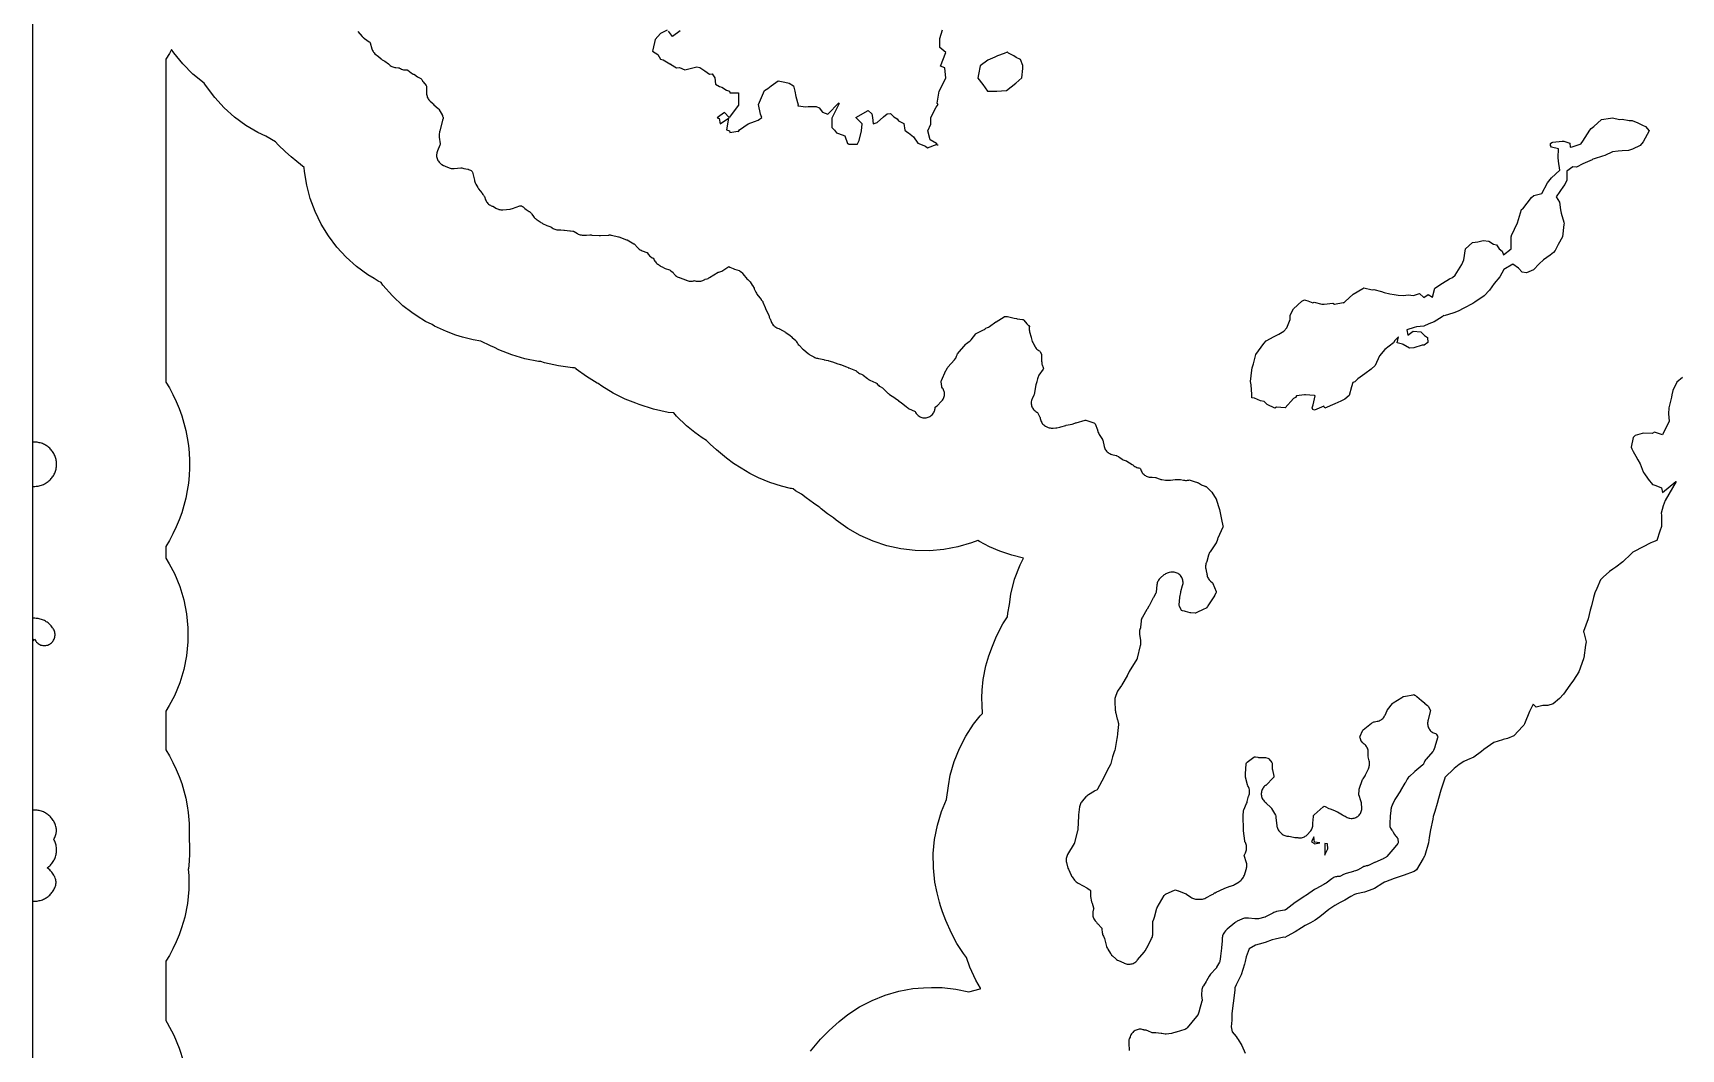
# Model space of a CAD drawing. Header units: millimetres. Extents: x 0 to 600, y 0 to 900.
# Drawn here: x 289 to 375.8, y 259.2 to 312.7 of the extents above; entities that cross this region are included whole.
import ezdxf

# ---------------------------------------------------------------- set-up
doc = ezdxf.new("R2010")
doc.units = ezdxf.units.MM
doc.layers.add('CORTE', color=1, linetype='Continuous')
doc.layers.add('GRABADO', color=5, linetype='Continuous')

msp = doc.modelspace()

# ---------------------------------------------------------------- linework, layer by layer
at = {"layer": 'CORTE'}
for points in [[(289, 253.526), (289, 269.826), (289, 269.826), (289, 269.907), (289, 286.209), (289, 286.626), (289, 286.894), (289, 287.06), (289, 287.262), (289, 288.003), (289, 288.625), (289, 289.383), (289, 290.138), (289, 290.782), (289, 291.689), (289, 292.719), (289, 293.41), (289, 293.621), (289, 294.168), (289, 294.168), (289, 304.97), (289, 305.551), (289, 306.133), (289, 307.067), (289, 307.48), (289, 307.866), (289, 308.226), (289, 308.825), (289, 309.588), (289, 310.002), (289, 310.574), (289, 311.504), (289, 311.685), (289, 312.307), (289, 312.797)], [(322.415, 312.887), (322.058, 312.709), (321.778, 312.389), (321.667, 311.852), (321.643, 311.765), (321.931, 311.602), (322.062, 311.355), (322.203, 311.321), (322.561, 311.104), (322.582, 311.098), (322.588, 311.088), (322.908, 310.894), (323.068, 310.918), (323.349, 310.794), (323.563, 310.834), (323.98, 310.952), (324.133, 310.92), (324.397, 310.735), (324.646, 310.566), (324.781, 310.577), (324.934, 310.367), (324.957, 310.037), (325.18, 309.917), (325.303, 309.871), (325.536, 309.714), (325.697, 309.662), (325.724, 309.585), (326.167, 309.585), (326.167, 308.926), (325.678, 308.275), (325.427, 308.539), (325.193, 308.371), (325.052, 308.267), (325.148, 308.216), (325.2, 307.944), (325.639, 308.239), (325.547, 307.618), (325.699, 307.582), (325.725, 307.494), (326.131, 307.552), (326.166, 307.545), (326.23, 307.618), (326.681, 307.943), (327.02, 308.07), (327.204, 308.139), (327.408, 308.283), (327.338, 308.461), (327.235, 308.958), (327.339, 309.203), (327.549, 309.695), (327.719, 309.81), (327.896, 309.942), (328.268, 310.204), (328.614, 310.136), (328.836, 310.09), (329.066, 309.95), (329.142, 309.661), (329.189, 309.377), (329.325, 308.949), (329.301, 308.884), (329.317, 308.893), (329.715, 308.842), (329.85, 308.856), (330.265, 308.856), (330.425, 308.785), (330.599, 308.552), (330.879, 308.447), (331.455, 309.044), (331.485, 309.023), (331.094, 308.239), (331.094, 307.75), (331.227, 307.61), (331.337, 307.46), (331.444, 307.438), (331.768, 307.307), (331.92, 306.915), (331.962, 306.885), (331.974, 306.873), (332.45, 306.873), (332.451, 306.885), (332.527, 307.065), (332.653, 307.575), (332.694, 307.938), (332.35, 308.272), (332.998, 308.637), (333.193, 308.478), (333.242, 308.269), (333.275, 307.951), (333.476, 308.011), (333.81, 308.313), (334.005, 308.472), (334.184, 308.494), (334.355, 308.314), (334.526, 308.199), (334.607, 308.093), (334.891, 307.961), (334.935, 307.602), (335.044, 307.517), (335.125, 307.467), (335.388, 307.25), (335.615, 306.916), (336.032, 306.76), (336.138, 306.686), (336.634, 306.877), (336.605, 306.903), (336.271, 307.095), (336.149, 307.569), (336.312, 307.923), (336.312, 308.274), (336.586, 308.816), (336.691, 308.956), (336.645, 309.034), (336.748, 309.669), (337.098, 310.355), (337.043, 310.902), (336.809, 310.991), (337.091, 311.707), (336.783, 311.971), (336.783, 312.434), (336.922, 312.904)], [(323.094, 312.849), (322.687, 312.541), (322.478, 312.828)], [(329.971, 259.059), (330.491, 259.7), (330.943, 260.148), (331.483, 260.627), (331.931, 260.987), (332.555, 261.394), (333.216, 261.737), (333.907, 262.014), (334.622, 262.221), (335.355, 262.357), (335.927, 262.406), (336.335, 262.42), (336.901, 262.413), (337.631, 262.332), (338.315, 262.188), (338.898, 262.343), (338.932, 262.349), (338.923, 262.376), (338.671, 262.81), (338.361, 263.492), (338.188, 263.999), (338.028, 264.214), (337.684, 264.733), (337.397, 265.285), (337.096, 265.949), (336.923, 266.401), (336.823, 266.716), (336.766, 266.916), (336.639, 267.4), (336.52, 267.969), (336.44, 268.72), (336.435, 269.475), (336.506, 270.226), (336.651, 270.967), (336.869, 271.69), (337.13, 272.318), (337.229, 273.05), (337.334, 273.611), (337.539, 274.323), (337.814, 275.01), (338.154, 275.668), (338.557, 276.289), (338.913, 276.735), (339.025, 276.861), (339.003, 277.302), (339.001, 277.691), (339.019, 278.082), (339.071, 278.645), (339.21, 279.365), (339.37, 279.906), (339.548, 280.415), (339.759, 280.937), (340.098, 281.586), (340.34, 281.957), (340.356, 282.142), (340.443, 282.604), (340.522, 283.15), (340.722, 283.935), (341.006, 284.693), (341.185, 285.051), (340.574, 285.199), (339.946, 285.415), (339.405, 285.652), (338.874, 285.92), (338.777, 285.982), (338.45, 285.85), (337.725, 285.64), (336.983, 285.503), (336.231, 285.44), (335.477, 285.453), (334.728, 285.541), (333.991, 285.703), (333.274, 285.938), (332.584, 286.244), (331.928, 286.616), (331.312, 287.052), (331.18, 287.168), (330.857, 287.384), (330.536, 287.654), (330.455, 287.712), (330.401, 287.752), (330.116, 287.939), (329.73, 288.226), (329.495, 288.423), (329.183, 288.602), (329.05, 288.7), (328.973, 288.718), (328.918, 288.728), (328.445, 288.835), (327.823, 289.033), (327.22, 289.285), (326.773, 289.518), (326.31, 289.786), (325.914, 290.038), (325.539, 290.32), (325.007, 290.756), (324.682, 291.056), (324.482, 291.259), (324.258, 291.397), (323.879, 291.668), (323.436, 292.017), (322.908, 292.525), (322.758, 292.701), (322.462, 292.733), (321.686, 292.9), (320.932, 293.148), (320.77, 293.221), (320.623, 293.273), (320.205, 293.432), (319.572, 293.742), (318.971, 294.11), (318.785, 294.249), (318.721, 294.281), (318.159, 294.623), (317.628, 295.013), (317.614, 295.025), (317.564, 295.061), (317.536, 295.085), (317.434, 295.087), (316.689, 295.179), (315.956, 295.344), (315.754, 295.411), (315.638, 295.421), (315.638, 295.421), (314.924, 295.556), (314.226, 295.758), (313.551, 296.027), (313.316, 296.147), (313.112, 296.236), (312.601, 296.491), (312.191, 296.554), (311.626, 296.699), (311.286, 296.805), (310.782, 296.988), (310.152, 297.285), (310.028, 297.358), (309.686, 297.53), (309.241, 297.804), (308.955, 298), (308.492, 298.352), (307.938, 298.868), (307.44, 299.436), (307.343, 299.571), (307.193, 299.652), (306.971, 299.783), (306.636, 299.983), (306.046, 300.418), (305.501, 300.907), (305.006, 301.446), (304.566, 302.031), (304.184, 302.656), (303.864, 303.315), (303.61, 304.002), (303.424, 304.71), (303.306, 305.432), (303.293, 305.644), (303.289, 305.647), (302.898, 305.951), (302.61, 306.201), (302.309, 306.462), (301.916, 306.836), (301.781, 306.992), (301.262, 307.292), (300.849, 307.486), (300.216, 307.861), (299.623, 308.297), (299.075, 308.788), (298.577, 309.33), (298.135, 309.918), (298.063, 310.036), (298.026, 310.087), (298.017, 310.093), (297.432, 310.568), (296.897, 311.098), (296.418, 311.679), (296.295, 311.862), (296.186, 311.659), (296, 311.348), (296, 309.045), (296, 308.888), (296, 308.552), (296, 308.056), (296, 307.449), (296, 306.843), (296, 306.318), (296, 305.965), (296, 305.415), (296, 305.039), (296, 304.689), (296, 303.969), (296, 303.274), (296, 302.636), (296, 302.057), (296, 301.322), (296, 301.108), (296, 300.009), (296, 299.334), (296, 298.844), (296, 297.942), (296, 297.234), (296, 296.808), (296, 296.353), (296, 295.864), (296, 294.761), (296, 294.332), (296.186, 294.021), (296.376, 293.667), (296.547, 293.304), (296.701, 292.934), (296.836, 292.556), (296.952, 292.172), (297.05, 291.783), (297.128, 291.39), (297.187, 290.993), (297.226, 290.594), (297.246, 290.199), (297.246, 289.798), (297.226, 289.403), (297.187, 289.003), (297.128, 288.607), (297.05, 288.213), (296.952, 287.824), (296.836, 287.44), (296.701, 287.062), (296.547, 286.692), (296.376, 286.329), (296.186, 285.975), (296, 285.664), (296, 285.048), (296.18, 284.748), (296.449, 284.244), (296.733, 283.559), (296.948, 282.85), (297.093, 282.122), (297.165, 281.384), (297.165, 280.643), (297.093, 279.905), (296.948, 279.177), (296.733, 278.468), (296.449, 277.783), (296.18, 277.279), (296, 276.979), (296, 276.618), (296, 275.858), (296, 274.965), (296, 274.938), (296.186, 274.627), (296.376, 274.273), (296.547, 273.911), (296.701, 273.54), (296.836, 273.162), (296.952, 272.778), (297.05, 272.389), (297.128, 271.996), (297.181, 271.636), (297.237, 271.067), (297.237, 270.326), (297.228, 270.229), (297.245, 269.87), (297.245, 269.469), (297.226, 269.078), (297.187, 268.679), (297.184, 268.661), (297.217, 268.323), (297.217, 267.581), (297.145, 266.843), (297, 266.116), (296.834, 265.569), (296.701, 265.196), (296.547, 264.825), (296.376, 264.463), (296.186, 264.109), (296, 263.798), (296, 260.674), (296.075, 260.561), (296.426, 259.906), (296.709, 259.221), (296.925, 258.511)], [(375.908, 294.57), (375.604, 294.318), (375.408, 293.893), (375.34, 293.655), (375.323, 293.54), (375.186, 292.966), (375.175, 292.663), (375.206, 292.267), (374.853, 291.55), (374.433, 291.687), (374.308, 291.628), (373.876, 291.641), (373.789, 291.615), (373.416, 291.52), (373.316, 291.405), (373.209, 290.897), (373.235, 290.816), (373.311, 290.674), (373.46, 290.431), (373.56, 290.234), (373.683, 290.025), (373.837, 289.599), (373.858, 289.565), (373.868, 289.538), (374.094, 289.208), (374.333, 288.934), (374.349, 288.93), (374.512, 288.879), (374.796, 288.753), (374.858, 288.505), (375.567, 289.095), (375.581, 289.083), (375.002, 288.081), (374.886, 287.798), (374.78, 287.419), (374.805, 287.316), (374.805, 286.711), (374.71, 286.467), (374.551, 285.971), (374.323, 285.898), (374.242, 285.851), (373.804, 285.635), (373.37, 285.392), (373.285, 285.362), (373.199, 285.282), (372.772, 284.849), (372.401, 284.58), (372.243, 284.474), (372.072, 284.35), (371.73, 284.054), (371.597, 283.906), (371.398, 283.454), (371.295, 283.227), (371.227, 282.982), (371.108, 282.539), (371.05, 282.304), (370.933, 281.842), (370.702, 281.183), (370.695, 281.166), (370.705, 281.131), (370.829, 280.64), (370.807, 280.464), (370.706, 279.798), (370.7, 279.76), (370.693, 279.741), (370.449, 279.052), (370.171, 278.619), (369.974, 278.347), (369.645, 277.884), (369.424, 277.642), (369.1, 277.362), (368.82, 277.283), (368.551, 277.278), (368.199, 277.189), (368.038, 277.35), (367.843, 276.971), (367.586, 276.308), (367.574, 276.271), (367.552, 276.244), (367.5, 276.19), (367.016, 275.68), (366.69, 275.542), (366.466, 275.482), (366.418, 275.474), (365.961, 275.325), (365.625, 275.093), (365.451, 274.968), (365.327, 274.86), (364.919, 274.553), (364.582, 274.412), (364.394, 274.333), (364.14, 274.163), (363.885, 273.969), (363.395, 273.485), (363.383, 273.459), (363.174, 272.813), (363.051, 272.371), (362.989, 272.12), (362.861, 271.686), (362.765, 271.428), (362.75, 271.282), (362.633, 270.736), (362.555, 270.328), (362.519, 270.042), (362.34, 269.383), (362.325, 269.331), (362.252, 269.217), (361.892, 268.614), (361.776, 268.539), (361.711, 268.521), (361.247, 268.346), (360.99, 268.256), (360.725, 268.166), (360.269, 267.988), (360.21, 267.96), (360.116, 267.908), (359.686, 267.635), (359.403, 267.537), (359.152, 267.45), (358.729, 267.345), (358.634, 267.327), (358.442, 267.214), (358.122, 267.017), (357.877, 266.889), (357.601, 266.73), (357.283, 266.523), (357.086, 266.365), (356.8, 266.145), (356.558, 265.957), (356.319, 265.823), (356.029, 265.676), (355.841, 265.57), (355.509, 265.351), (355.078, 265.13), (354.966, 265.051), (354.907, 265.061), (354.444, 264.967), (354.298, 264.922), (353.925, 264.786), (353.603, 264.699), (353.409, 264.653), (353.078, 264.45), (352.929, 264.04), (352.871, 263.786), (352.831, 263.654), (352.666, 263.083), (352.401, 262.564), (352.317, 262.398), (352.317, 262.291), (352.259, 261.712), (352.218, 261.459), (352.173, 261.022), (352.164, 260.697), (352.136, 260.338), (352.191, 260.083), (352.397, 259.832), (352.444, 259.742), (352.494, 259.682), (352.689, 259.361), (352.869, 258.956)]]:
    msp.add_lwpolyline(points, dxfattribs=at)
for points in [[(339.047, 310.016), (339.284, 309.673), (339.746, 309.666), (339.784, 309.666), (340.279, 309.701), (340.286, 309.706), (340.784, 310.086), (341.096, 310.376), (341.15, 310.868), (341.162, 311.023), (341.038, 311.33), (340.794, 311.443), (340.686, 311.522), (340.399, 311.666), (340.339, 311.719), (340.329, 311.718), (340.176, 311.659), (339.815, 311.529), (339.671, 311.465), (339.303, 311.297), (338.904, 310.992), (338.815, 310.542), (338.781, 310.354), (339.047, 310.016)], [(336.656, 306.798), (336.658, 306.844), (336.653, 306.852), (336.656, 306.798)]]:
    msp.add_lwpolyline(points, close=True, dxfattribs=at)
at = {"layer": 'GRABADO'}
for points in [[(289, 257.502), (289, 266.967), (289.104, 266.967), (289.161, 266.97), (289.218, 266.975), (289.275, 266.984), (289.332, 266.995), (289.387, 267.009), (289.442, 267.025), (289.497, 267.045), (289.55, 267.067), (289.602, 267.091), (289.652, 267.119), (289.702, 267.148), (289.749, 267.18), (289.796, 267.214), (289.84, 267.251), (289.883, 267.289), (289.923, 267.33), (289.962, 267.373), (289.998, 267.417), (290.033, 267.463), (290.064, 267.511), (290.094, 267.56), (290.121, 267.611), (290.146, 267.663), (290.168, 267.716), (290.185, 267.766), (290.202, 267.819), (290.212, 267.872), (290.217, 267.925), (290.217, 267.979), (290.212, 268.033), (290.202, 268.085), (290.185, 268.139), (290.168, 268.188), (290.146, 268.241), (290.121, 268.293), (290.094, 268.344), (290.064, 268.393), (290.033, 268.441), (289.998, 268.487), (289.962, 268.532), (289.923, 268.574), (289.883, 268.615), (289.84, 268.654), (289.755, 268.723), (289.84, 268.793), (289.883, 268.831), (289.923, 268.872), (289.962, 268.914), (289.998, 268.959), (290.033, 269.005), (290.064, 269.053), (290.094, 269.102), (290.121, 269.153), (290.146, 269.205), (290.168, 269.258), (290.187, 269.312), (290.204, 269.367), (290.218, 269.423), (290.229, 269.479), (290.237, 269.536), (290.243, 269.593), (290.245, 269.641), (290.245, 269.699), (290.243, 269.747), (290.237, 269.804), (290.229, 269.861), (290.218, 269.917), (290.204, 269.973), (290.187, 270.028), (290.168, 270.082), (290.146, 270.135), (290.121, 270.187), (290.099, 270.228), (290.121, 270.268), (290.146, 270.32), (290.168, 270.373), (290.187, 270.428), (290.204, 270.483), (290.218, 270.538), (290.229, 270.595), (290.232, 270.614), (290.237, 270.67), (290.237, 270.724), (290.232, 270.779), (290.229, 270.799), (290.218, 270.855), (290.204, 270.911), (290.187, 270.966), (290.168, 271.02), (290.146, 271.073), (290.121, 271.125), (290.094, 271.176), (290.064, 271.225), (290.033, 271.273), (289.998, 271.319), (289.962, 271.363), (289.923, 271.406), (289.883, 271.447), (289.84, 271.485), (289.796, 271.522), (289.749, 271.556), (289.702, 271.588), (289.652, 271.617), (289.602, 271.645), (289.55, 271.669), (289.497, 271.691), (289.442, 271.71), (289.387, 271.727), (289.332, 271.741), (289.275, 271.752), (289.218, 271.761), (289.161, 271.766), (289.104, 271.769), (289, 271.769), (289, 272.024), (289, 272.22), (289, 272.459), (289, 273.334), (289, 274.069), (289, 274.965), (289, 275.858), (289, 276.618), (289, 277.69), (289, 278.908), (289, 279.724), (289, 279.973), (289, 280.675), (289.075, 280.776), (289.145, 280.681), (289.161, 280.658), (289.195, 280.617), (289.233, 280.579), (289.274, 280.545), (289.319, 280.515), (289.366, 280.489), (289.416, 280.469), (289.468, 280.453), (289.52, 280.443), (289.574, 280.437), (289.628, 280.437), (289.681, 280.443), (289.734, 280.453), (289.786, 280.469), (289.835, 280.489), (289.883, 280.515), (289.927, 280.545), (289.969, 280.579), (290.007, 280.617), (290.041, 280.658), (290.072, 280.705), (290.087, 280.73), (290.113, 280.779), (290.134, 280.829), (290.15, 280.88), (290.16, 280.933), (290.165, 280.987), (290.165, 281.04), (290.16, 281.094), (290.15, 281.147), (290.134, 281.198), (290.113, 281.248), (290.087, 281.297), (290.064, 281.335), (290.033, 281.383), (289.998, 281.429), (289.962, 281.473), (289.923, 281.516), (289.883, 281.557), (289.84, 281.595), (289.796, 281.632), (289.749, 281.666), (289.702, 281.698), (289.652, 281.727), (289.602, 281.755), (289.55, 281.779), (289.497, 281.801), (289.442, 281.82), (289.387, 281.837), (289.332, 281.851), (289.275, 281.862), (289.218, 281.871), (289.161, 281.876), (289.104, 281.879), (289, 281.879), (289, 288.833), (289.104, 288.833), (289.161, 288.836), (289.218, 288.842), (289.275, 288.85), (289.332, 288.861), (289.387, 288.875), (289.442, 288.892), (289.497, 288.911), (289.55, 288.933), (289.602, 288.958), (289.652, 288.985), (289.702, 289.014), (289.749, 289.046), (289.796, 289.081), (289.84, 289.117), (289.883, 289.156), (289.923, 289.196), (289.962, 289.239), (289.998, 289.283), (290.033, 289.33), (290.064, 289.377), (290.094, 289.427), (290.121, 289.477), (290.146, 289.529), (290.168, 289.582), (290.187, 289.637), (290.204, 289.692), (290.218, 289.747), (290.229, 289.804), (290.237, 289.861), (290.243, 289.918), (290.246, 289.969), (290.246, 290.027), (290.243, 290.078), (290.237, 290.136), (290.229, 290.192), (290.218, 290.249), (290.204, 290.305), (290.187, 290.36), (290.168, 290.414), (290.146, 290.467), (290.121, 290.519), (290.094, 290.57), (290.064, 290.619), (290.033, 290.667), (289.998, 290.713), (289.962, 290.757), (289.923, 290.8), (289.883, 290.84), (289.84, 290.879), (289.796, 290.916), (289.749, 290.95), (289.702, 290.982), (289.652, 291.011), (289.602, 291.038), (289.55, 291.063), (289.497, 291.085), (289.442, 291.104), (289.387, 291.121), (289.332, 291.135), (289.275, 291.146), (289.218, 291.155), (289.161, 291.16), (289.104, 291.163), (289, 291.163), (289, 293.386), (289, 294.073), (289, 294.761), (289, 295.864), (289, 296.353), (289, 296.808), (289, 297.234), (289, 297.942), (289, 298.844), (289, 299.334), (289, 300.009), (289, 301.108), (289, 301.322), (289, 302.057), (289, 302.636), (289, 303.274), (289, 303.969), (289, 304.689), (289, 305.039), (289, 305.415), (289, 305.965), (289, 306.318), (289, 306.843), (289, 307.449), (289, 308.056), (289, 308.552), (289, 308.888), (289, 309.045), (289, 314.517)], [(306.11, 312.805), (306.341, 312.555), (306.388, 312.51), (306.416, 312.487), (306.422, 312.48), (306.468, 312.444), (306.716, 312.27), (306.746, 312.247), (306.758, 312.211), (306.854, 311.898), (306.872, 311.848), (306.893, 311.802), (306.919, 311.758), (306.949, 311.716), (306.983, 311.678), (307.021, 311.641), (307.198, 311.488), (307.344, 311.361), (307.392, 311.323), (307.442, 311.292), (307.498, 311.266), (307.506, 311.262), (307.526, 311.253), (307.545, 311.24), (307.726, 311.099), (307.744, 311.084), (307.781, 311.051), (307.823, 311.017), (307.867, 310.988), (307.913, 310.964), (307.961, 310.944), (308.011, 310.928), (308.062, 310.918), (308.116, 310.912), (308.254, 310.903), (308.289, 310.9), (308.317, 310.881), (308.365, 310.852), (308.413, 310.829), (308.464, 310.811), (308.517, 310.797), (308.57, 310.789), (308.626, 310.787), (308.686, 310.787), (308.723, 310.785), (308.754, 310.764), (308.927, 310.633), (308.982, 310.596), (309.04, 310.566), (309.067, 310.554), (309.084, 310.546), (309.1, 310.536), (309.258, 310.428), (309.33, 310.387), (309.429, 310.338), (309.462, 310.32), (309.48, 310.288), (309.503, 310.243), (309.53, 310.196), (309.561, 310.152), (309.71, 309.96), (309.732, 309.929), (309.734, 309.891), (309.734, 309.667), (309.735, 309.628), (309.743, 309.513), (309.749, 309.457), (309.761, 309.404), (309.778, 309.352), (309.8, 309.302), (309.827, 309.255), (309.858, 309.21), (309.894, 309.169), (309.934, 309.13), (310.026, 309.051), (310.041, 309.038), (310.054, 309.022), (310.08, 308.99), (310.126, 308.946), (310.348, 308.754), (310.369, 308.734), (310.384, 308.71), (310.569, 308.383), (310.578, 308.367), (310.584, 308.35), (310.593, 308.325), (310.606, 308.282), (310.61, 308.255), (310.604, 308.225), (310.584, 308.136), (310.582, 308.127), (310.44, 307.577), (310.428, 307.516), (310.409, 307.385), (310.404, 307.336), (310.403, 307.287), (310.407, 307.238), (310.449, 306.89), (310.451, 306.857), (310.44, 306.825), (310.314, 306.527), (310.293, 306.47), (310.279, 306.414), (310.271, 306.354), (310.269, 306.325), (310.267, 306.27), (310.27, 306.217), (310.279, 306.165), (310.293, 306.114), (310.311, 306.064), (310.334, 306.016), (310.362, 305.971), (310.394, 305.928), (310.43, 305.889), (310.469, 305.854), (310.512, 305.822), (310.548, 305.8), (310.637, 305.748), (310.678, 305.726), (310.721, 305.707), (310.932, 305.625), (310.983, 305.609), (311.033, 305.597), (311.084, 305.59), (311.135, 305.588), (311.188, 305.591), (311.535, 305.625), (311.566, 305.627), (311.601, 305.615), (311.648, 305.6), (311.696, 305.59), (311.907, 305.554), (311.928, 305.55), (311.947, 305.543), (312.053, 305.503), (312.082, 305.49), (312.104, 305.469), (312.122, 305.451), (312.145, 305.425), (312.155, 305.392), (312.258, 304.965), (312.266, 304.935), (312.282, 304.881), (312.297, 304.837), (312.316, 304.795), (312.338, 304.754), (312.438, 304.588), (312.482, 304.523), (312.649, 304.313), (312.674, 304.279), (312.71, 304.22), (312.73, 304.189), (312.764, 304.141), (312.775, 304.124), (312.783, 304.106), (312.85, 303.934), (312.873, 303.883), (312.9, 303.835), (312.932, 303.79), (312.968, 303.749), (313.008, 303.712), (313.053, 303.677), (313.054, 303.677), (313.101, 303.648), (313.149, 303.624), (313.199, 303.606), (313.23, 303.598), (313.251, 303.591), (313.273, 303.578), (313.384, 303.506), (313.429, 303.479), (313.474, 303.458), (313.523, 303.44), (313.541, 303.434), (313.596, 303.42), (313.65, 303.412), (313.705, 303.409), (313.762, 303.412), (314.135, 303.449), (314.202, 303.459), (314.271, 303.479), (314.655, 303.616), (314.696, 303.628), (314.736, 303.612), (314.798, 303.583), (314.82, 303.572), (314.838, 303.557), (314.924, 303.482), (314.991, 303.431), (315.146, 303.33), (315.163, 303.318), (315.179, 303.302), (315.261, 303.21), (315.285, 303.179), (315.373, 303.055), (315.404, 303.014), (315.438, 302.978), (315.475, 302.945), (315.516, 302.914), (315.732, 302.769), (315.762, 302.746), (315.803, 302.719), (315.847, 302.695), (316.074, 302.581), (316.127, 302.558), (316.182, 302.541), (316.262, 302.519), (316.27, 302.53), (316.36, 302.459), (316.404, 302.431), (316.451, 302.407), (316.5, 302.387), (316.551, 302.372), (316.602, 302.363), (316.655, 302.358), (316.709, 302.358), (316.765, 302.361), (316.787, 302.361), (316.81, 302.359), (316.968, 302.334), (316.998, 302.33), (317.295, 302.299), (317.329, 302.296), (317.453, 302.29), (317.487, 302.287), (317.516, 302.27), (317.683, 302.163), (317.732, 302.135), (317.782, 302.113), (317.834, 302.096), (317.887, 302.084), (317.941, 302.077), (317.997, 302.076), (318.146, 302.08), (318.157, 302.081), (318.336, 302.089), (318.355, 302.089), (318.375, 302.087), (318.41, 302.083), (318.449, 302.079), (318.831, 302.054), (318.905, 302.054), (319.301, 302.079), (319.339, 302.082), (319.374, 302.087), (319.404, 302.089), (319.439, 302.081), (319.479, 302.069), (319.857, 301.984), (319.875, 301.979), (319.929, 301.964), (319.958, 301.955), (320.276, 301.836), (320.291, 301.829), (320.307, 301.821), (320.48, 301.721), (320.65, 301.624), (320.671, 301.61), (320.689, 301.592), (320.85, 301.418), (320.898, 301.371), (320.938, 301.341), (320.988, 301.306), (321.037, 301.279), (321.091, 301.257), (321.337, 301.167), (321.353, 301.16), (321.367, 301.168), (321.42, 301.075), (321.453, 301.029), (321.49, 300.987), (321.532, 300.948), (321.577, 300.915), (321.626, 300.886), (321.639, 300.88), (321.686, 300.855), (321.706, 300.808), (321.731, 300.755), (321.761, 300.707), (321.795, 300.662), (321.834, 300.621), (321.877, 300.584), (321.925, 300.551), (321.95, 300.535), (321.966, 300.521), (321.983, 300.505), (322.02, 300.472), (322.059, 300.444), (322.099, 300.419), (322.144, 300.397), (322.272, 300.34), (322.317, 300.323), (322.545, 300.244), (322.57, 300.234), (322.592, 300.218), (322.686, 300.145), (322.706, 300.128), (322.721, 300.108), (322.758, 300.055), (322.789, 300.013), (322.824, 299.975), (322.862, 299.941), (322.903, 299.91), (322.947, 299.884), (322.992, 299.861), (323.04, 299.843), (323.06, 299.838), (323.094, 299.827), (323.387, 299.719), (323.403, 299.713), (323.412, 299.708), (323.467, 299.683), (323.521, 299.665), (323.578, 299.653), (323.635, 299.647), (323.693, 299.647), (323.75, 299.653), (323.808, 299.665), (323.83, 299.671), (323.835, 299.672), (323.839, 299.686), (323.946, 299.656), (323.996, 299.647), (324.046, 299.642), (324.097, 299.642), (324.147, 299.647), (324.197, 299.657), (324.246, 299.671), (324.294, 299.69), (324.395, 299.735), (324.425, 299.747), (324.526, 299.781), (324.57, 299.798), (324.611, 299.818), (324.652, 299.842), (324.865, 299.981), (324.88, 299.99), (325.098, 300.116), (325.122, 300.128), (325.136, 300.132), (325.186, 300.143), (325.24, 300.16), (325.291, 300.183), (325.341, 300.211), (325.619, 300.389), (325.666, 300.415), (325.715, 300.395), (325.892, 300.312), (325.964, 300.284), (326.204, 300.209), (326.23, 300.199), (326.253, 300.182), (326.33, 300.117), (326.345, 300.104), (326.358, 300.089), (326.454, 299.97), (326.457, 299.967), (326.577, 299.817), (326.617, 299.771), (326.663, 299.729), (326.752, 299.657), (326.773, 299.638), (326.789, 299.616), (326.901, 299.434), (326.907, 299.423), (326.993, 299.274), (327.006, 299.249), (327.093, 299.063), (327.118, 299.016), (327.147, 298.971), (327.289, 298.774), (327.31, 298.747), (327.366, 298.678), (327.373, 298.669), (327.435, 298.588), (327.448, 298.569), (327.457, 298.549), (327.572, 298.259), (327.595, 298.209), (327.762, 297.883), (327.773, 297.86), (327.774, 297.848), (327.784, 297.802), (327.797, 297.757), (327.814, 297.713), (327.829, 297.677), (327.834, 297.665), (327.892, 297.516), (327.914, 297.465), (327.94, 297.419), (327.971, 297.376), (328.005, 297.335), (328.044, 297.298), (328.087, 297.264), (328.134, 297.231), (328.201, 297.189), (328.228, 297.175), (328.293, 297.146), (328.315, 297.137), (328.334, 297.128), (328.641, 296.955), (328.663, 296.942), (328.835, 296.827), (328.87, 296.801), (328.994, 296.693), (329, 296.688), (329.193, 296.513), (329.212, 296.494), (329.225, 296.47), (329.237, 296.447), (329.262, 296.4), (329.292, 296.357), (329.325, 296.317), (329.363, 296.28), (329.375, 296.269), (329.391, 296.253), (329.55, 296.089), (329.6, 296.043), (329.865, 295.825), (329.902, 295.798), (329.94, 295.773), (330.15, 295.652), (330.194, 295.629), (330.238, 295.611), (330.283, 295.596), (330.331, 295.585), (330.383, 295.576), (330.399, 295.573), (330.664, 295.512), (330.685, 295.507), (330.897, 295.467), (330.938, 295.456), (331.117, 295.399), (331.13, 295.394), (331.41, 295.293), (331.478, 295.272), (331.524, 295.262), (331.54, 295.258), (331.555, 295.252), (331.857, 295.132), (331.87, 295.126), (331.947, 295.092), (331.954, 295.089), (331.993, 295.073), (332.339, 294.946), (332.367, 294.934), (332.389, 294.913), (332.41, 294.89), (332.452, 294.85), (332.496, 294.815), (332.543, 294.785), (332.594, 294.76), (332.648, 294.739), (332.692, 294.725), (332.718, 294.716), (332.74, 294.699), (332.964, 294.512), (333.017, 294.473), (333.074, 294.44), (333.079, 294.438), (333.098, 294.429), (333.414, 294.285), (333.441, 294.271), (333.463, 294.249), (333.5, 294.206), (333.544, 294.161), (333.59, 294.123), (333.643, 294.089), (333.754, 294.025), (333.772, 294.014), (333.788, 293.999), (334.027, 293.761), (334.064, 293.727), (334.071, 293.721), (334.126, 293.68), (334.41, 293.495), (334.427, 293.482), (334.596, 293.356), (334.61, 293.346), (334.75, 293.248), (334.767, 293.235), (335.001, 293.047), (335.024, 293.026), (335.07, 292.987), (335.117, 292.955), (335.17, 292.928), (335.438, 292.803), (335.473, 292.785), (335.495, 292.745), (335.503, 292.728), (335.532, 292.681), (335.565, 292.638), (335.603, 292.598), (335.644, 292.562), (335.689, 292.531), (335.736, 292.504), (335.786, 292.481), (335.838, 292.464), (335.892, 292.453), (335.946, 292.446), (336.001, 292.445), (336.055, 292.45), (336.109, 292.46), (336.162, 292.475), (336.212, 292.495), (336.261, 292.521), (336.307, 292.551), (336.349, 292.585), (336.388, 292.624), (336.423, 292.666), (336.453, 292.712), (336.479, 292.76), (336.5, 292.812), (336.511, 292.842), (336.526, 292.892), (336.536, 292.941), (336.54, 292.977), (336.543, 292.998), (336.533, 293.012), (336.603, 293.06), (336.651, 293.101), (336.856, 293.299), (336.893, 293.338), (336.925, 293.379), (336.953, 293.423), (336.977, 293.469), (336.996, 293.518), (337.01, 293.568), (337.02, 293.619), (337.025, 293.671), (337.025, 293.723), (337.019, 293.775), (337.009, 293.826), (336.995, 293.876), (336.975, 293.924), (336.951, 293.97), (336.922, 294.016), (336.893, 294.056), (336.886, 294.09), (336.85, 294.342), (336.847, 294.376), (336.86, 294.409), (337.101, 294.932), (337.112, 294.953), (337.182, 295.082), (337.195, 295.103), (337.21, 295.121), (337.553, 295.506), (337.589, 295.551), (337.619, 295.598), (337.645, 295.647), (337.666, 295.701), (337.687, 295.766), (337.697, 295.791), (337.714, 295.813), (338.152, 296.326), (338.168, 296.343), (338.185, 296.358), (338.324, 296.462), (338.376, 296.506), (338.423, 296.557), (338.674, 296.865), (338.695, 296.888), (338.722, 296.903), (339.081, 297.079), (339.127, 297.104), (339.169, 297.133), (339.191, 297.151), (339.202, 297.159), (339.199, 297.169), (339.298, 297.206), (339.348, 297.23), (339.397, 297.261), (339.739, 297.5), (339.752, 297.509), (340.163, 297.768), (340.193, 297.784), (340.227, 297.786), (340.295, 297.786), (340.318, 297.785), (340.34, 297.781), (340.69, 297.705), (340.695, 297.704), (340.829, 297.676), (340.863, 297.67), (341.138, 297.629), (341.179, 297.621), (341.208, 297.59), (341.372, 297.392), (341.41, 297.351), (341.452, 297.314), (341.463, 297.305), (341.505, 297.268), (341.496, 297.2), (341.496, 297.197), (341.492, 297.144), (341.493, 297.091), (341.5, 297.038), (341.512, 296.984), (341.592, 296.691), (341.594, 296.683), (341.628, 296.544), (341.648, 296.477), (341.677, 296.414), (341.761, 296.255), (341.769, 296.24), (341.795, 296.195), (341.825, 296.148), (341.859, 296.104), (341.897, 296.065), (341.939, 296.029), (341.984, 295.998), (342.025, 295.975), (342.049, 295.961), (342.067, 295.929), (342.131, 295.799), (342.143, 295.772), (342.145, 295.742), (342.145, 295.426), (342.147, 295.377), (342.153, 295.329), (342.163, 295.282), (342.178, 295.235), (342.229, 295.098), (342.244, 295.05), (342.218, 295.008), (342.005, 294.689), (341.979, 294.644), (341.957, 294.599), (341.939, 294.552), (341.925, 294.503), (341.893, 294.358), (341.887, 294.335), (341.859, 294.243), (341.845, 294.185), (341.748, 293.671), (341.741, 293.645), (341.729, 293.621), (341.665, 293.506), (341.639, 293.455), (341.62, 293.404), (341.606, 293.351), (341.597, 293.296), (341.593, 293.242), (341.595, 293.187), (341.603, 293.132), (341.616, 293.079), (341.634, 293.027), (341.658, 292.977), (341.686, 292.93), (341.719, 292.886), (341.756, 292.846), (341.797, 292.809), (341.841, 292.777), (341.89, 292.748), (341.932, 292.726), (341.951, 292.692), (342.056, 292.482), (342.067, 292.457), (342.072, 292.421), (342.073, 292.406), (342.084, 292.352), (342.1, 292.299), (342.122, 292.248), (342.148, 292.2), (342.179, 292.154), (342.215, 292.112), (342.255, 292.074), (342.298, 292.039), (342.344, 292.01), (342.391, 291.986), (342.392, 291.987), (342.493, 291.941), (342.542, 291.925), (342.591, 291.913), (342.641, 291.905), (342.692, 291.903), (342.745, 291.905), (342.889, 291.917), (342.939, 291.924), (343.095, 291.951), (343.164, 291.967), (343.415, 292.043), (343.44, 292.05), (343.747, 292.119), (343.806, 292.135), (343.937, 292.179), (343.958, 292.186), (344.431, 292.314), (344.472, 292.323), (344.52, 292.302), (344.527, 292.299), (344.581, 292.279), (344.892, 292.182), (344.938, 292.166), (344.958, 292.122), (345.083, 291.808), (345.087, 291.795), (345.128, 291.68), (345.153, 291.622), (345.184, 291.566), (345.347, 291.309), (345.36, 291.287), (345.366, 291.263), (345.436, 290.942), (345.453, 290.883), (345.453, 290.882), (345.474, 290.828), (345.499, 290.779), (345.53, 290.732), (345.564, 290.689), (345.603, 290.649), (345.646, 290.614), (345.692, 290.583), (345.741, 290.557), (345.793, 290.536), (345.848, 290.519), (346.065, 290.467), (346.088, 290.46), (346.109, 290.45), (346.191, 290.402), (346.211, 290.39), (346.391, 290.27), (346.443, 290.237), (346.493, 290.213), (346.544, 290.194), (346.599, 290.179), (346.61, 290.177), (346.636, 290.162), (346.921, 289.98), (346.944, 289.963), (347.007, 289.916), (347.055, 289.882), (347.105, 289.856), (347.157, 289.834), (347.211, 289.818), (347.269, 289.807), (347.326, 289.799), (347.351, 289.749), (347.395, 289.65), (347.421, 289.6), (347.45, 289.554), (347.483, 289.511), (347.521, 289.471), (347.527, 289.466), (347.567, 289.431), (347.61, 289.401), (347.655, 289.375), (347.702, 289.354), (347.751, 289.337), (347.802, 289.324), (347.853, 289.317), (347.907, 289.315), (347.94, 289.315), (347.973, 289.313), (348.145, 289.297), (348.169, 289.293), (348.192, 289.286), (348.342, 289.225), (348.387, 289.209), (348.433, 289.197), (348.48, 289.189), (348.671, 289.165), (348.694, 289.162), (348.797, 289.153), (348.845, 289.151), (348.892, 289.153), (348.94, 289.159), (349.173, 289.198), (349.191, 289.201), (349.209, 289.201), (349.42, 289.201), (349.445, 289.2), (349.469, 289.196), (349.613, 289.161), (349.669, 289.151), (349.723, 289.146), (349.778, 289.147), (349.834, 289.153), (349.908, 289.165), (349.941, 289.169), (349.973, 289.159), (350.233, 289.065), (350.296, 289.047), (350.357, 289.032), (350.382, 289.025), (350.404, 289.013), (350.565, 288.917), (350.609, 288.893), (350.653, 288.874), (350.7, 288.858), (350.746, 288.845), (350.762, 288.84), (350.778, 288.833), (350.785, 288.83), (350.808, 288.818), (350.827, 288.801), (351.091, 288.553), (351.107, 288.537), (351.119, 288.519), (351.334, 288.166), (351.349, 288.138), (351.355, 288.125), (351.363, 288.103), (351.505, 287.66), (351.516, 287.617), (351.55, 287.439), (351.552, 287.429), (351.621, 287.092), (351.623, 287.082), (351.697, 286.754), (351.704, 286.718), (351.69, 286.683), (351.433, 286.11), (351.418, 286.072), (351.404, 286.034), (351.387, 285.982), (351.364, 285.894), (351.356, 285.87), (351.343, 285.848), (351.016, 285.385), (350.989, 285.343), (350.967, 285.3), (350.948, 285.255), (350.933, 285.208), (350.843, 284.868), (350.829, 284.827), (350.822, 284.809), (350.803, 284.755), (350.79, 284.702), (350.783, 284.647), (350.781, 284.592), (350.785, 284.537), (350.794, 284.481), (350.836, 284.294), (350.842, 284.26), (350.849, 284.196), (350.858, 284.143), (350.871, 284.093), (350.889, 284.045), (350.912, 283.998), (350.939, 283.954), (350.97, 283.912), (351.004, 283.874), (351.044, 283.838), (351.135, 283.761), (351.16, 283.738), (351.173, 283.708), (351.333, 283.293), (351.348, 283.245), (351.325, 283.202), (351.248, 283.075), (351.245, 283.07), (350.903, 282.528), (350.887, 282.504), (350.834, 282.433), (350.813, 282.409), (350.785, 282.394), (350.693, 282.352), (350.286, 282.164), (350.258, 282.153), (350.228, 282.152), (350.01, 282.158), (349.986, 282.16), (349.963, 282.166), (349.733, 282.241), (349.667, 282.259), (349.566, 282.279), (349.519, 282.291), (349.495, 282.332), (349.4, 282.511), (349.385, 282.544), (349.387, 282.58), (349.43, 282.97), (349.432, 282.984), (349.472, 283.246), (349.482, 283.29), (349.574, 283.609), (349.587, 283.664), (349.594, 283.719), (349.596, 283.774), (349.592, 283.829), (349.582, 283.883), (349.568, 283.936), (349.548, 283.987), (349.523, 284.036), (349.493, 284.083), (349.459, 284.126), (349.42, 284.165), (349.378, 284.2), (349.332, 284.231), (349.284, 284.257), (349.233, 284.279), (349.181, 284.295), (349.127, 284.305), (349.072, 284.311), (349.017, 284.31), (348.96, 284.304), (348.861, 284.288), (348.81, 284.278), (348.762, 284.264), (348.716, 284.245), (348.671, 284.222), (348.629, 284.195), (348.588, 284.164), (348.414, 284.016), (348.373, 283.977), (348.337, 283.936), (348.305, 283.891), (348.278, 283.843), (348.256, 283.793), (348.238, 283.74), (348.228, 283.693), (348.221, 283.645), (348.184, 283.26), (348.179, 283.23), (348.165, 283.202), (348.032, 282.973), (348.019, 282.949), (347.802, 282.533), (347.788, 282.51), (347.699, 282.367), (347.688, 282.347), (347.459, 281.946), (347.432, 281.892), (347.411, 281.837), (347.397, 281.78), (347.388, 281.72), (347.36, 281.411), (347.358, 281.39), (347.352, 281.371), (347.325, 281.295), (347.309, 281.241), (347.299, 281.188), (347.295, 281.134), (347.295, 281.079), (347.302, 281.023), (347.35, 280.727), (347.352, 280.708), (347.353, 280.689), (347.349, 280.488), (347.348, 280.465), (347.344, 280.443), (347.186, 279.776), (347.183, 279.763), (347.181, 279.756), (347.174, 279.737), (347.164, 279.719), (346.763, 279.068), (346.741, 279.028), (346.653, 278.856), (346.645, 278.842), (346.372, 278.366), (346.352, 278.335), (346.176, 278.091), (346.146, 278.045), (346.121, 277.998), (346.101, 277.947), (346.035, 277.76), (346.019, 277.707), (346.009, 277.655), (346.004, 277.6), (346.002, 277.545), (346.002, 277.489), (346.025, 277.043), (346.032, 276.977), (346.041, 276.922), (346.051, 276.876), (346.131, 276.554), (346.135, 276.541), (346.176, 276.393), (346.18, 276.377), (346.188, 276.339), (346.193, 276.311), (346.191, 276.283), (346.137, 275.805), (346.134, 275.778), (346.124, 275.621), (346.121, 275.6), (346.114, 275.567), (346.109, 275.546), (345.994, 274.915), (345.991, 274.899), (345.986, 274.883), (345.875, 274.572), (345.856, 274.507), (345.79, 274.218), (345.784, 274.198), (345.775, 274.179), (345.605, 273.852), (345.416, 273.494), (345.415, 273.494), (345.088, 272.872), (345.069, 272.841), (345.038, 272.822), (344.951, 272.775), (344.928, 272.763), (344.617, 272.578), (344.567, 272.545), (344.523, 272.508), (344.482, 272.466), (344.277, 272.233), (344.242, 272.19), (344.213, 272.145), (344.188, 272.097), (344.168, 272.047), (344.153, 271.996), (344.143, 271.941), (344.086, 271.518), (344.081, 271.46), (344.08, 271.443), (344.055, 270.768), (344.055, 270.757), (344.052, 270.735), (344.044, 270.708), (344.035, 270.674), (343.883, 270.052), (343.876, 270.028), (343.864, 270.006), (343.516, 269.43), (343.489, 269.38), (343.468, 269.329), (343.453, 269.277), (343.442, 269.223), (343.437, 269.169), (343.437, 269.114), (343.443, 269.059), (343.455, 269.004), (343.515, 268.775), (343.523, 268.746), (343.533, 268.714), (343.558, 268.649), (343.696, 268.345), (343.724, 268.291), (343.757, 268.241), (343.884, 268.071), (343.923, 268.023), (343.967, 267.981), (344.014, 267.945), (344.067, 267.912), (344.326, 267.773), (344.329, 267.771), (344.518, 267.667), (344.543, 267.652), (344.682, 267.559), (344.726, 267.526), (344.725, 267.471), (344.716, 267.355), (344.715, 267.306), (344.718, 267.259), (344.725, 267.211), (344.776, 266.938), (344.786, 266.895), (344.799, 266.854), (344.881, 266.621), (344.891, 266.588), (344.885, 266.555), (344.85, 266.398), (344.841, 266.343), (344.837, 266.289), (344.839, 266.234), (344.846, 266.18), (344.858, 266.128), (344.876, 266.076), (344.898, 266.027), (344.926, 265.98), (344.957, 265.936), (344.995, 265.893), (345.019, 265.869), (345.032, 265.852), (345.048, 265.83), (345.074, 265.796), (345.102, 265.764), (345.293, 265.567), (345.319, 265.537), (345.325, 265.498), (345.339, 265.321), (345.346, 265.268), (345.358, 265.218), (345.374, 265.169), (345.396, 265.119), (345.441, 265.029), (345.449, 265.011), (345.455, 264.991), (345.569, 264.576), (345.586, 264.525), (345.607, 264.476), (345.633, 264.429), (345.769, 264.209), (345.8, 264.165), (345.833, 264.125), (345.871, 264.087), (346.046, 263.93), (346.093, 263.893), (346.141, 263.861), (346.194, 263.835), (346.474, 263.711), (346.495, 263.7), (346.546, 263.678), (346.597, 263.661), (346.649, 263.649), (346.702, 263.643), (346.756, 263.642), (346.81, 263.646), (346.862, 263.655), (346.914, 263.669), (346.964, 263.688), (347.012, 263.712), (347.058, 263.741), (347.1, 263.774), (347.14, 263.812), (347.17, 263.844), (347.192, 263.868), (347.54, 264.277), (347.591, 264.346), (347.695, 264.512), (347.723, 264.563), (347.94, 264.999), (347.961, 265.046), (347.977, 265.094), (347.988, 265.143), (347.995, 265.193), (347.997, 265.245), (347.997, 265.778), (347.998, 265.793), (348.001, 265.878), (348.004, 265.908), (348.016, 265.935), (348.056, 266.016), (348.078, 266.068), (348.096, 266.123), (348.218, 266.59), (348.225, 266.612), (348.235, 266.632), (348.603, 267.26), (348.618, 267.282), (348.637, 267.299), (348.675, 267.329), (348.692, 267.342), (348.71, 267.351), (349.153, 267.552), (349.196, 267.569), (349.239, 267.553), (349.338, 267.512), (349.355, 267.505), (349.737, 267.359), (349.758, 267.35), (349.765, 267.346), (349.775, 267.338), (350.004, 267.175), (350.051, 267.145), (350.1, 267.12), (350.151, 267.101), (350.205, 267.086), (350.207, 267.085), (350.253, 267.077), (350.3, 267.072), (350.45, 267.064), (350.508, 267.064), (350.564, 267.069), (350.621, 267.081), (350.675, 267.095), (350.737, 267.115), (350.797, 267.142), (351.128, 267.315), (351.176, 267.343), (351.221, 267.376), (351.229, 267.383), (351.252, 267.399), (351.278, 267.41), (351.288, 267.414), (351.345, 267.438), (351.763, 267.64), (351.803, 267.656), (352.076, 267.749), (352.104, 267.759), (352.255, 267.819), (352.299, 267.839), (352.342, 267.863), (352.545, 267.987), (352.591, 268.019), (352.633, 268.054), (352.672, 268.094), (352.712, 268.139), (352.749, 268.185), (352.78, 268.233), (352.805, 268.284), (352.826, 268.34), (352.921, 268.639), (352.933, 268.684), (352.942, 268.73), (352.949, 268.779), (352.954, 268.831), (352.954, 268.882), (352.949, 268.933), (352.94, 268.983), (352.925, 269.034), (352.828, 269.325), (352.816, 269.369), (352.835, 269.41), (352.868, 269.471), (352.891, 269.518), (352.909, 269.566), (352.922, 269.614), (352.931, 269.666), (352.94, 269.736), (352.944, 269.792), (352.943, 269.845), (352.936, 269.899), (352.925, 269.951), (352.908, 270.002), (352.886, 270.052), (352.859, 270.1), (352.85, 270.114), (352.845, 270.146), (352.783, 270.682), (352.782, 270.691), (352.778, 270.719), (352.777, 270.741), (352.777, 270.759), (352.777, 270.792), (352.761, 271.391), (352.76, 271.41), (352.758, 271.446), (352.759, 271.465), (352.781, 271.723), (352.785, 271.751), (352.795, 271.777), (352.947, 272.115), (352.967, 272.165), (352.982, 272.217), (353.049, 272.501), (353.054, 272.519), (353.062, 272.54), (353.073, 272.568), (353.09, 272.622), (353.1, 272.677), (353.105, 272.732), (353.104, 272.788), (353.098, 272.844), (353.085, 272.898), (353.068, 272.951), (353.045, 273.002), (353.016, 273.052), (352.998, 273.08), (352.99, 273.104), (352.883, 273.498), (352.878, 273.522), (352.879, 273.547), (352.889, 273.672), (352.89, 273.683), (352.924, 274.215), (352.93, 274.262), (352.966, 274.292), (353.324, 274.555), (353.361, 274.58), (353.406, 274.575), (353.532, 274.554), (353.574, 274.548), (353.616, 274.546), (353.888, 274.541), (353.912, 274.539), (353.935, 274.535), (354.061, 274.503), (354.098, 274.492), (354.123, 274.463), (354.265, 274.28), (354.287, 274.249), (354.288, 274.211), (354.288, 274.01), (354.292, 273.95), (354.301, 273.891), (354.372, 273.558), (354.381, 273.506), (354.346, 273.467), (353.966, 273.083), (353.95, 273.068), (353.939, 273.06), (353.895, 273.024), (353.857, 272.986), (353.822, 272.944), (353.792, 272.898), (353.766, 272.85), (353.746, 272.8), (353.73, 272.748), (353.72, 272.694), (353.715, 272.64), (353.716, 272.585), (353.721, 272.531), (353.733, 272.478), (353.749, 272.426), (353.771, 272.376), (353.797, 272.328), (353.828, 272.283), (353.864, 272.242), (353.903, 272.204), (353.95, 272.167), (353.965, 272.154), (354.234, 271.891), (354.25, 271.874), (354.263, 271.853), (354.462, 271.494), (354.476, 271.464), (354.478, 271.434), (354.478, 271.409), (354.482, 271.358), (354.499, 271.229), (354.5, 271.22), (354.528, 270.961), (354.536, 270.909), (354.548, 270.86), (354.565, 270.812), (354.586, 270.765), (354.611, 270.721), (354.641, 270.68), (354.675, 270.64), (354.744, 270.567), (354.782, 270.53), (354.823, 270.497), (354.866, 270.469), (354.912, 270.445), (354.961, 270.425), (355.01, 270.41), (355.061, 270.4), (355.113, 270.394), (355.13, 270.394), (355.154, 270.392), (355.176, 270.389), (355.417, 270.334), (355.48, 270.323), (355.543, 270.319), (355.595, 270.319), (355.639, 270.317), (355.678, 270.312), (355.733, 270.307), (355.786, 270.308), (355.838, 270.314), (355.89, 270.325), (355.94, 270.341), (355.989, 270.362), (356.035, 270.387), (356.079, 270.416), (356.119, 270.45), (356.158, 270.489), (356.293, 270.639), (356.328, 270.681), (356.357, 270.724), (356.382, 270.77), (356.403, 270.819), (356.418, 270.869), (356.429, 270.92), (356.435, 270.974), (356.442, 271.073), (356.465, 271.437), (356.47, 271.48), (356.501, 271.51), (356.979, 271.938), (357.027, 271.977), (357.084, 271.953), (357.283, 271.856), (357.346, 271.829), (357.568, 271.752), (357.615, 271.731), (357.717, 271.678), (357.725, 271.673), (358.003, 271.518), (358.048, 271.49), (358.089, 271.466), (358.137, 271.441), (358.189, 271.41), (358.238, 271.384), (358.288, 271.363), (358.339, 271.347), (358.391, 271.337), (358.445, 271.331), (358.498, 271.331), (358.551, 271.336), (358.604, 271.346), (358.655, 271.362), (358.705, 271.382), (358.752, 271.407), (358.797, 271.436), (358.839, 271.47), (358.877, 271.508), (358.911, 271.549), (358.941, 271.593), (358.967, 271.64), (358.988, 271.689), (359.004, 271.74), (359.015, 271.793), (359.021, 271.846), (359.021, 271.9), (359.016, 271.955), (359.004, 272.043), (359.001, 272.079), (359.001, 272.104), (358.995, 272.155), (358.985, 272.206), (358.969, 272.257), (358.869, 272.536), (358.86, 272.563), (358.86, 272.592), (358.873, 272.826), (358.875, 272.849), (358.882, 272.871), (359.055, 273.376), (359.065, 273.4), (359.079, 273.422), (359.154, 273.521), (359.187, 273.57), (359.214, 273.621), (359.365, 273.941), (359.385, 273.991), (359.401, 274.043), (359.409, 274.075), (359.421, 274.134), (359.426, 274.192), (359.425, 274.251), (359.418, 274.309), (359.404, 274.368), (359.345, 274.567), (359.339, 274.592), (359.34, 274.618), (359.352, 274.766), (359.354, 274.823), (359.35, 274.877), (359.341, 274.93), (359.326, 274.983), (359.307, 275.034), (359.282, 275.082), (359.253, 275.128), (359.22, 275.171), (359.182, 275.21), (359.141, 275.246), (359.095, 275.278), (359.081, 275.286), (359.062, 275.309), (358.976, 275.423), (358.962, 275.443), (358.954, 275.466), (358.919, 275.576), (358.908, 275.618), (358.924, 275.657), (359.057, 275.948), (359.071, 275.975), (359.094, 275.995), (359.532, 276.347), (359.529, 276.354), (359.645, 276.413), (359.658, 276.42), (359.688, 276.427), (359.822, 276.449), (359.878, 276.461), (359.93, 276.478), (359.981, 276.5), (360.029, 276.528), (360.074, 276.56), (360.116, 276.596), (360.154, 276.637), (360.187, 276.681), (360.216, 276.728), (360.241, 276.78), (360.341, 277.019), (360.351, 277.04), (360.365, 277.059), (360.633, 277.392), (360.649, 277.411), (360.67, 277.424), (361.122, 277.7), (361.156, 277.723), (361.192, 277.747), (361.221, 277.754), (361.311, 277.769), (361.318, 277.771), (361.718, 277.847), (361.759, 277.853), (361.795, 277.833), (361.816, 277.819), (361.837, 277.805), (361.896, 277.762), (361.915, 277.748), (362.157, 277.546), (362.311, 277.416), (362.32, 277.408), (362.469, 277.287), (362.49, 277.269), (362.504, 277.245), (362.611, 277.049), (362.63, 277.011), (362.621, 276.97), (362.506, 276.531), (362.494, 276.471), (362.486, 276.418), (362.48, 276.362), (362.48, 276.309), (362.485, 276.256), (362.495, 276.203), (362.511, 276.152), (362.531, 276.102), (362.556, 276.054), (362.585, 276.01), (362.619, 275.968), (362.657, 275.93), (362.698, 275.896), (362.742, 275.866), (362.789, 275.84), (362.839, 275.819), (362.892, 275.802), (362.927, 275.793), (362.951, 275.75), (362.997, 275.657), (363.014, 275.619), (363.004, 275.579), (362.866, 275.109), (362.855, 275.08), (362.785, 274.902), (362.775, 274.879), (362.76, 274.859), (362.401, 274.454), (362.369, 274.414), (362.341, 274.372), (362.317, 274.327), (362.297, 274.279), (362.271, 274.211), (362.258, 274.18), (362.232, 274.157), (361.805, 273.805), (361.783, 273.785), (361.518, 273.545), (361.475, 273.5), (361.438, 273.453), (361.405, 273.401), (361.29, 273.192), (361.283, 273.179), (361.051, 272.798), (361.046, 272.791), (360.785, 272.385), (360.749, 272.32), (360.662, 272.139), (360.638, 272.082), (360.569, 271.889), (360.555, 271.843), (360.545, 271.798), (360.539, 271.751), (360.512, 271.446), (360.511, 271.433), (360.486, 271.073), (360.485, 271.017), (360.489, 270.963), (360.499, 270.91), (360.514, 270.857), (360.534, 270.807), (360.559, 270.759), (360.588, 270.713), (360.623, 270.67), (360.646, 270.644), (360.658, 270.624), (360.722, 270.502), (360.75, 270.456), (360.781, 270.413), (360.817, 270.373), (360.883, 270.305), (360.91, 270.275), (360.915, 270.236), (360.929, 270.076), (360.931, 270.034), (360.906, 269.999), (360.761, 269.817), (360.753, 269.807), (360.338, 269.324), (360.319, 269.305), (360.297, 269.29), (360.222, 269.245), (360.202, 269.235), (360.149, 269.208), (360.131, 269.199), (359.694, 269.009), (359.675, 269.001), (359.359, 268.85), (359.337, 268.84), (359.313, 268.836), (359.251, 268.826), (359.203, 268.816), (359.158, 268.803), (359.113, 268.786), (359.069, 268.764), (358.784, 268.608), (358.763, 268.599), (358.742, 268.591), (358.676, 268.572), (358.617, 268.551), (358.59, 268.54), (358.572, 268.534), (358.183, 268.43), (358.137, 268.415), (358.094, 268.398), (358.051, 268.376), (357.889, 268.284), (357.859, 268.269), (357.826, 268.267), (357.778, 268.267), (357.724, 268.264), (357.673, 268.257), (357.623, 268.245), (357.574, 268.228), (357.527, 268.207), (357.482, 268.181), (357.438, 268.15), (357.144, 267.922), (357.128, 267.91), (357.104, 267.896), (357.073, 267.879), (357.02, 267.847), (356.588, 267.624), (356.525, 267.586), (356.097, 267.29), (356.07, 267.273), (356.06, 267.268), (356.009, 267.236), (355.984, 267.218), (355.978, 267.214), (355.529, 266.912), (355.501, 266.892), (355.03, 266.533), (355.012, 266.52), (354.992, 266.509), (354.974, 266.502), (354.964, 266.498), (354.938, 266.492), (354.527, 266.415), (354.476, 266.403), (354.427, 266.386), (354.379, 266.365), (354.333, 266.342), (354.318, 266.334), (353.948, 266.134), (353.93, 266.125), (353.91, 266.119), (353.573, 266.035), (353.549, 266.03), (353.524, 266.031), (353.379, 266.039), (353.371, 266.039), (353.051, 266.063), (353.027, 266.066), (352.986, 266.073), (352.935, 266.077), (352.884, 266.075), (352.833, 266.069), (352.783, 266.059), (352.734, 266.043), (352.685, 266.023), (352.445, 265.908), (352.403, 265.886), (352.365, 265.861), (352.327, 265.833), (351.914, 265.488), (351.868, 265.445), (351.827, 265.398), (351.775, 265.329), (351.743, 265.283), (351.716, 265.235), (351.695, 265.185), (351.678, 265.134), (351.667, 265.081), (351.661, 265.027), (351.661, 264.97), (351.663, 264.919), (351.661, 264.874), (351.627, 264.5), (351.625, 264.482), (351.564, 264.067), (351.563, 264.057), (351.531, 263.809), (351.526, 263.782), (351.514, 263.758), (351.362, 263.48), (351.349, 263.46), (351.334, 263.441), (351.046, 263.119), (351.003, 263.065), (350.968, 263.007), (350.838, 262.764), (350.82, 262.733), (350.671, 262.51), (350.642, 262.461), (350.618, 262.411), (350.6, 262.358), (350.587, 262.304), (350.579, 262.247), (350.567, 262.102), (350.565, 262.047), (350.568, 261.993), (350.596, 261.743), (350.597, 261.715), (350.591, 261.688), (350.444, 261.179), (350.443, 261.176), (350.396, 261.019), (350.386, 260.991), (350.368, 260.968), (350.305, 260.894), (350.296, 260.883), (349.811, 260.291), (349.798, 260.276), (349.785, 260.262), (349.766, 260.243), (349.744, 260.229), (349.729, 260.221), (349.71, 260.212), (349.69, 260.204), (349.224, 260.056), (349.214, 260.053), (349.038, 260.003), (348.992, 259.994), (348.699, 259.952), (348.673, 259.95), (348.647, 259.953), (348.482, 259.983), (348.437, 259.989), (348.155, 260.018), (348.136, 260.019), (347.988, 260.03), (347.961, 260.033), (347.936, 260.044), (347.783, 260.118), (347.737, 260.138), (347.691, 260.153), (347.644, 260.164), (347.596, 260.171), (347.574, 260.173), (347.55, 260.175), (347.53, 260.181), (347.496, 260.193), (347.444, 260.207), (347.39, 260.214), (347.335, 260.217), (347.281, 260.214), (347.227, 260.206), (347.175, 260.192), (347.124, 260.173), (347.075, 260.15), (347.028, 260.121), (346.985, 260.088), (346.945, 260.051), (346.909, 260.011), (346.877, 259.966), (346.85, 259.919), (346.828, 259.87), (346.815, 259.833), (346.805, 259.806), (346.781, 259.754), (346.761, 259.701), (346.746, 259.649), (346.736, 259.595), (346.732, 259.54), (346.734, 259.483), (346.763, 259.103)]]:
    msp.add_lwpolyline(points, dxfattribs=at)
for points in [[(356.521, 293.619), (356.508, 293.621), (356.042, 293.663), (356, 293.661), (355.564, 293.602), (355.527, 293.52), (355.413, 293.471), (354.98, 292.965), (354.516, 293), (354.427, 292.952), (354.031, 293.145), (353.868, 293.314), (353.684, 293.333), (353.356, 293.477), (353.228, 293.505), (353.222, 293.667), (353.18, 294.189), (353.145, 294.363), (353.221, 294.956), (353.231, 295.076), (353.308, 295.292), (353.422, 295.786), (353.845, 296.369), (353.977, 296.509), (354.391, 296.73), (354.642, 296.85), (354.9, 297.007), (355.064, 297.184), (355.233, 297.637), (355.246, 297.858), (355.41, 298.19), (355.845, 298.596), (355.987, 298.66), (356.045, 298.645), (356.177, 298.604), (356.432, 298.507), (356.509, 298.544), (356.913, 298.432), (357.033, 298.442), (357.479, 298.482), (357.571, 298.442), (358.031, 298.525), (358.066, 298.508), (358.133, 298.586), (358.563, 298.962), (359.076, 299.271), (359.116, 299.299), (359.566, 299.19), (359.654, 299.214), (360.051, 299.105), (360.196, 299.059), (360.482, 298.99), (360.712, 298.943), (360.934, 298.91), (361.219, 298.901), (361.46, 298.925), (361.736, 298.899), (362.056, 299.005), (362.276, 298.783), (362.502, 298.939), (362.741, 298.813), (362.856, 299.275), (363.273, 299.538), (363.632, 299.765), (363.794, 299.838), (363.941, 299.97), (364.291, 300.534), (364.331, 300.644), (364.387, 300.771), (364.483, 301.348), (364.847, 301.695), (365.128, 301.731), (365.4, 301.799), (365.712, 301.755), (365.954, 301.592), (366.114, 301.573), (366.258, 301.36), (366.413, 301.222), (366.483, 301.043), (366.876, 301.348), (366.876, 301.995), (366.9, 302.044), (366.907, 302.053), (367.211, 302.727), (367.434, 303.426), (367.503, 303.455), (367.963, 304.066), (368.07, 304.157), (368.491, 304.268), (368.798, 304.825), (369.008, 305.095), (369.443, 305.506), (369.372, 305.979), (369.358, 306.171), (369.372, 306.625), (369.016, 306.707), (368.956, 306.805), (368.96, 306.899), (369.025, 306.965), (369.079, 306.979), (369.578, 307.021), (369.661, 307.033), (369.979, 306.922), (369.994, 306.716), (370.09, 306.737), (370.575, 306.889), (370.579, 306.899), (370.656, 307.023), (371.023, 307.607), (371.105, 307.697), (371.241, 307.798), (371.644, 308.169), (372.124, 308.244), (372.202, 308.256), (372.613, 308.178), (372.727, 308.184), (373.097, 308.125), (373.262, 308.125), (373.553, 307.994), (373.799, 307.868), (373.953, 307.811), (374.161, 307.571), (373.831, 306.986), (373.684, 306.807), (373.274, 306.604), (373.07, 306.54), (372.728, 306.512), (372.513, 306.505), (372.223, 306.469), (371.826, 306.265), (371.697, 306.238), (371.259, 306.101), (371.19, 306.078), (371.148, 306.048), (370.664, 305.831), (370.317, 305.659), (370.131, 305.678), (369.82, 305.441), (369.82, 304.977), (369.712, 304.746), (369.648, 304.656), (369.259, 304.087), (369.429, 303.81), (369.484, 303.407), (369.519, 303.226), (369.655, 302.756), (369.666, 302.74), (369.674, 302.699), (369.661, 302.641), (369.586, 301.982), (369.362, 301.584), (369.209, 301.268), (369.115, 301.165), (368.932, 301.015), (368.588, 300.772), (368.357, 300.563), (368.062, 300.25), (367.685, 300.084), (367.456, 300.13), (367.275, 300.335), (366.971, 300.552), (366.97, 300.553), (366.505, 300.256), (366.284, 299.878), (365.986, 299.531), (365.743, 299.18), (365.453, 298.873), (364.977, 298.541), (364.922, 298.502), (364.861, 298.467), (364.392, 298.22), (364.098, 298.076), (363.862, 297.973), (363.357, 297.823), (363.325, 297.837), (363.254, 297.777), (362.824, 297.51), (362.546, 297.405), (362.288, 297.277), (361.892, 297.244), (361.767, 297.2), (361.387, 297.09), (361.435, 296.797), (361.722, 297.02), (362.123, 296.979), (362.315, 296.786), (362.481, 296.675), (362.489, 296.411), (362.293, 296.272), (362.199, 296.267), (361.759, 296.134), (361.531, 296.111), (361.188, 296.314), (361.16, 296.326), (360.878, 296.393), (360.946, 296.71), (360.758, 296.518), (360.679, 296.398), (360.228, 296.04), (359.948, 295.714), (359.716, 295.2), (359.507, 295.002), (359.174, 294.764), (358.796, 294.494), (358.649, 294.349), (358.541, 294.309), (358.479, 294.078), (358.355, 293.63), (358.126, 293.424), (357.913, 293.332), (357.593, 293.18), (357.061, 292.955), (357.005, 293.065), (356.649, 292.907), (356.516, 292.855), (356.435, 292.888), (356.403, 292.971), (356.444, 293.132), (356.564, 293.611), (356.521, 293.619)], [(356.529, 269.993), (356.807, 270.042), (356.517, 270.077), (356.479, 270.36), (356.364, 270.088), (356.478, 270.021), (356.529, 269.993)], [(357.072, 270.007), (357.06, 269.396), (357.068, 269.404), (357.23, 269.731), (357.201, 269.99), (357.072, 270.007)]]:
    msp.add_lwpolyline(points, close=True, dxfattribs=at)

doc.saveas('drawing.dxf')
